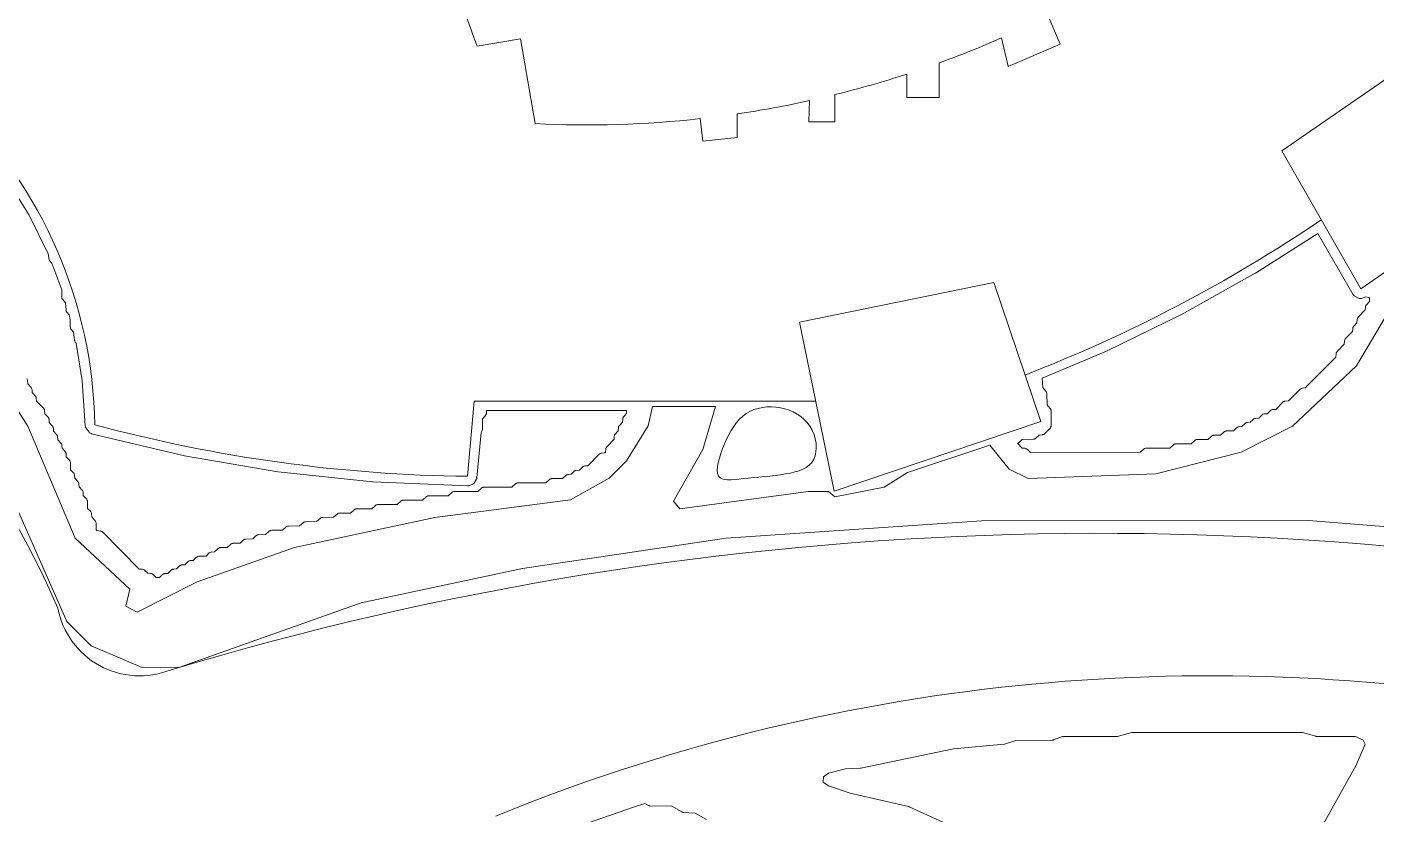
# Model space of a CAD drawing. Header units: inches. Extents: x 36 to 81.1, y 17.3 to 55.9.
# Drawn here: x 50.72 to 59.15, y 30.96 to 35.88 of the extents above; entities that cross this region are included whole.
import ezdxf

# ---------------------------------------------------------------- set-up
doc = ezdxf.new("R2010")
doc.units = ezdxf.units.IN
for name, color, linetype, lineweight in [('01_ORIGINAL_CAD', 7, 'Continuous', 20), ('02_APPROVED_PDF_OUTLINES', 7, 'Continuous', 15), ('03_ADDED_AREAS_SAME_COMPOSITION', 7, 'Continuous', 15), ('04_APPROVED_PERIMETER', 7, 'Continuous', 15)]:
    doc.layers.add(name, color=color, linetype=linetype, lineweight=lineweight)

msp = doc.modelspace()

# ---------------------------------------------------------------- linework, layer by layer
at = {"layer": '01_ORIGINAL_CAD'}
for points in [[(59.9983, 35.3223), (60.235, 35.0586), (61.8312, 36.8162), (61.9333, 37.4176, -0.214593), (63.5216, 35.6018, 0.212382), (64.1876, 33.5175, -0.642649), (62.1657, 32.1496, 0.132984), (51.6147, 31.858, -0.471407), (50.9129, 32.2446)], [(54.9286, 35.3065, -0.040089), (53.8973, 35.2756), (53.8052, 35.8063)], [(56.8117, 35.8113, -0.016254), (56.4229, 35.6554, -0.016254)], [(56.2206, 35.5856, -0.018166), (55.7705, 35.4566, -0.018166)], [(50.2735, 35.4003, -0.198705), (51.1432, 33.3921, 0.063223), (53.4732, 33.0698)], [(55.6105, 35.4191, -0.017778), (55.1599, 35.3363, -0.017778)], [(56.9594, 33.703, 0.056142), (58.8111, 34.6734)], [(53.6498, 30.945, -0.14301), (60.2429, 31.6303, -0.286424), (65.3601, 28.4306), (66.4807, 23.8898, -0.272091), (64.8996, 18.9541), (63.6613, 17.5325)]]:
    msp.add_lwpolyline(points, format="xyb", dxfattribs=at)
for points in [[(56.8117, 35.8113), (56.8528, 35.6336), (57.1795, 35.7726), (57.1045, 35.9487)], [(53.8052, 35.8063), (53.533, 35.7591)], [(53.8052, 35.8063), (53.8052, 35.8063)], [(58.564, 35.1056), (59.0582, 34.2414), (60.235, 35.0586), (59.5701, 35.7993), (58.564, 35.1056)], [(56.2206, 35.5856), (56.2206, 35.4387), (56.4229, 35.4387), (56.4229, 35.6554)], [(55.6105, 35.4191), (55.6079, 35.2876), (55.7705, 35.2876), (55.7705, 35.4566)], [(54.9286, 35.3065), (54.9443, 35.1648), (55.1599, 35.189), (55.1599, 35.3363)], [(53.5155, 33.5403), (53.4732, 33.0698)], [(53.5155, 33.5403), (55.6505, 33.5403)]]:
    msp.add_lwpolyline(points, dxfattribs=at)
msp.add_lwpolyline([(55.5495, 34.0342), (56.7635, 34.2825), (57.0577, 33.4124), (55.766, 32.9757)], close=True, dxfattribs=at)
for centre, radius, start, end in [((48.3626, 33.9743), 5.4698, 19.0436, 27.66091), ((44.9959, 29.643), 6.4637, 23.73402, 72.54294)]:
    msp.add_arc(centre, radius, start, end, dxfattribs=at)
at = {"layer": '02_APPROVED_PDF_OUTLINES'}
msp.add_lwpolyline([(50.5879, 34.9364), (50.7321, 34.7037), (50.8517, 34.4608), (50.8579, 34.4259), (50.8588, 34.4226), (50.86, 34.4194), (50.8617, 34.4164), (50.8638, 34.4137), (50.874, 34.4022), (50.9364, 34.2363), (50.9368, 34.1914), (50.9371, 34.1879), (50.9378, 34.1844), (50.9391, 34.1811), (50.9408, 34.178), (50.9429, 34.1752), (50.9608, 34.1545), (50.9635, 34.1095), (50.9639, 34.1064), (50.9647, 34.1034), (50.9658, 34.1005), (50.9673, 34.0978), (50.9691, 34.0952), (50.9822, 34.0793), (50.9899, 34.0506), (50.9902, 34.0035), (50.9905, 34.0001), (50.9912, 33.9967), (50.9924, 33.9935), (50.9941, 33.9904), (50.9961, 33.9876), (51.0107, 33.9703), (51.0171, 33.92), (51.0177, 33.9171), (51.0186, 33.9143), (51.0198, 33.9116), (51.0213, 33.9091), (51.026, 33.9023), (51.0649, 33.6675), (51.0837, 33.3847), (51.0842, 33.3811), (51.0852, 33.3776), (51.0868, 33.3743), (51.0888, 33.3712), (51.1088, 33.3451), (51.111, 33.3425), (51.1136, 33.3403), (51.1165, 33.3384), (51.1196, 33.337), (51.1229, 33.3359), (51.7033, 33.198), (51.7049, 33.1977), (52.2879, 33.0981), (52.2895, 33.0979), (52.8798, 33.0352), (52.8814, 33.0351), (53.474, 33.0099), (53.4776, 33.01), (53.4811, 33.0106), (53.4845, 33.0117), (53.5057, 33.0203), (53.5087, 33.0217), (53.5115, 33.0236), (53.514, 33.0258), (53.5162, 33.0283), (53.518, 33.0311), (53.5294, 33.051), (53.5309, 33.0542), (53.532, 33.0576), (53.5326, 33.0611), (53.558, 33.3428), (53.5632, 33.3523), (53.5646, 33.3551), (53.5655, 33.3581), (53.5661, 33.3612), (53.5663, 33.3643), (53.5665, 33.4292), (53.5849, 33.4491), (53.5868, 33.4514), (53.5884, 33.4539), (53.5897, 33.4566), (53.5907, 33.4595), (53.5913, 33.4624), (53.5916, 33.4654), (53.592, 33.4803), (54.4683, 33.4803), (54.4683, 33.4619), (54.4514, 33.4444), (54.4492, 33.4418), (54.4473, 33.4389), (54.4459, 33.4358), (54.4449, 33.4325), (54.4444, 33.4291), (54.4427, 33.4087), (54.4232, 33.3877), (54.421, 33.385), (54.4192, 33.382), (54.4178, 33.3787), (54.4169, 33.3753), (54.4165, 33.3718), (54.4158, 33.3546), (54.3967, 33.334), (54.3945, 33.3313), (54.3927, 33.3283), (54.3914, 33.325), (54.3905, 33.3216), (54.3901, 33.3181), (54.3894, 33.3013), (54.3456, 33.2565), (54.3434, 33.2539), (54.3415, 33.251), (54.3401, 33.2479), (54.3391, 33.2446), (54.3386, 33.2412), (54.3369, 33.2212), (54.3319, 33.2162), (54.3124, 33.2144), (54.3089, 33.2138), (54.3056, 33.2128), (54.3024, 33.2113), (54.2995, 33.2094), (54.2969, 33.2071), (54.2264, 33.136), (54.2101, 33.1353), (54.2065, 33.1349), (54.2031, 33.134), (54.1998, 33.1325), (54.1967, 33.1307), (54.194, 33.1284), (54.1733, 33.1087), (54.1533, 33.1069), (54.1499, 33.1064), (54.1466, 33.1054), (54.1434, 33.1039), (54.1405, 33.102), (54.1379, 33.0997), (54.1204, 33.0823), (54.104, 33.0815), (54.1005, 33.0811), (54.097, 33.0802), (54.0937, 33.0788), (54.0907, 33.0769), (54.0879, 33.0747), (54.0681, 33.0558), (54.0017, 33.0555), (53.9987, 33.0553), (53.9958, 33.0548), (53.9929, 33.0538), (53.9901, 33.0526), (53.9876, 33.051), (53.9852, 33.0492), (53.9625, 33.0289), (53.7895, 33.0285), (53.7865, 33.0283), (53.7835, 33.0278), (53.7806, 33.0269), (53.7779, 33.0256), (53.7753, 33.024), (53.7729, 33.0222), (53.7502, 33.0019), (53.5772, 33.0015), (53.5742, 33.0013), (53.5712, 33.0008), (53.5683, 32.9999), (53.5656, 32.9986), (53.563, 32.997), (53.5606, 32.9952), (53.5379, 32.9749), (53.3914, 32.9745), (53.3884, 32.9743), (53.3854, 32.9738), (53.3825, 32.9729), (53.3798, 32.9716), (53.3772, 32.9701), (53.3748, 32.9682), (53.3521, 32.9479), (53.2322, 32.9476), (53.2292, 32.9474), (53.2262, 32.9468), (53.2233, 32.9459), (53.2206, 32.9447), (53.218, 32.9431), (53.2156, 32.9412), (53.1929, 32.921), (53.073, 32.9206), (53.07, 32.9204), (53.067, 32.9199), (53.0641, 32.919), (53.0614, 32.9177), (53.0588, 32.9161), (53.0564, 32.9143), (53.0337, 32.894), (52.9138, 32.8936), (52.9107, 32.8935), (52.9078, 32.8929), (52.9049, 32.892), (52.9021, 32.8907), (52.8996, 32.8892), (52.8972, 32.8873), (52.8745, 32.867), (52.7811, 32.8667), (52.7781, 32.8665), (52.7751, 32.866), (52.7722, 32.8651), (52.7695, 32.8638), (52.7669, 32.8622), (52.7645, 32.8604), (52.7418, 32.8401), (52.6749, 32.8398), (52.6719, 32.8396), (52.669, 32.839), (52.6661, 32.8381), (52.6633, 32.8369), (52.6608, 32.8353), (52.6584, 32.8334), (52.6357, 32.8132), (52.5688, 32.8129), (52.5658, 32.8127), (52.5628, 32.8121), (52.56, 32.8112), (52.5572, 32.81), (52.5546, 32.8084), (52.5523, 32.8065), (52.5295, 32.7863), (52.4627, 32.7859), (52.4597, 32.7858), (52.4567, 32.7852), (52.4538, 32.7843), (52.4511, 32.783), (52.4485, 32.7815), (52.4461, 32.7796), (52.4233, 32.7592), (52.3534, 32.7582), (52.3503, 32.7579), (52.3473, 32.7573), (52.3444, 32.7563), (52.3416, 32.7549), (52.339, 32.7533), (52.3366, 32.7513), (52.3168, 32.7324), (52.2504, 32.7321), (52.2474, 32.7319), (52.2444, 32.7314), (52.2416, 32.7304), (52.2388, 32.7292), (52.2363, 32.7276), (52.2339, 32.7258), (52.211, 32.7053), (52.1675, 32.7043), (52.1645, 32.7041), (52.1615, 32.7034), (52.1586, 32.7024), (52.1558, 32.7011), (52.1532, 32.6994), (52.1509, 32.6974), (52.1309, 32.6784), (52.088, 32.6774), (52.0849, 32.6772), (52.0819, 32.6765), (52.079, 32.6755), (52.0762, 32.6742), (52.0736, 32.6725), (52.0713, 32.6705), (52.0513, 32.6515), (52.0084, 32.6505), (52.0053, 32.6503), (52.0023, 32.6496), (51.9994, 32.6486), (51.9966, 32.6473), (51.9941, 32.6456), (51.9917, 32.6436), (51.9717, 32.6246), (51.9288, 32.6236), (51.9257, 32.6234), (51.9227, 32.6227), (51.9198, 32.6217), (51.9171, 32.6204), (51.9145, 32.6187), (51.9121, 32.6167), (51.8915, 32.5971), (51.8715, 32.5953), (51.8681, 32.5947), (51.8647, 32.5937), (51.8616, 32.5922), (51.8587, 32.5903), (51.8561, 32.5881), (51.8388, 32.5708), (51.7962, 32.5699), (51.7931, 32.5696), (51.7901, 32.569), (51.7872, 32.568), (51.7844, 32.5666), (51.7819, 32.5649), (51.7795, 32.563), (51.7593, 32.5437), (51.7426, 32.543), (51.739, 32.5425), (51.7356, 32.5416), (51.7323, 32.5402), (51.7292, 32.5384), (51.7265, 32.5361), (51.7063, 32.5168), (51.6895, 32.5161), (51.686, 32.5157), (51.6825, 32.5147), (51.6792, 32.5133), (51.6762, 32.5115), (51.6734, 32.5092), (51.6532, 32.49), (51.6365, 32.4892), (51.633, 32.4888), (51.6295, 32.4879), (51.6262, 32.4865), (51.6232, 32.4846), (51.6204, 32.4823), (51.5997, 32.4626), (51.5797, 32.4608), (51.5763, 32.4603), (51.573, 32.4593), (51.5699, 32.4578), (51.567, 32.4559), (51.5643, 32.4536), (51.5473, 32.4366), (51.527, 32.4366), (51.5072, 32.4554), (51.5044, 32.4577), (51.5014, 32.4595), (51.4981, 32.4609), (51.4946, 32.4618), (51.4911, 32.4623), (51.4743, 32.463), (51.454, 32.4822), (51.4513, 32.4845), (51.4482, 32.4863), (51.4449, 32.4877), (51.4415, 32.4886), (51.4379, 32.4891), (51.4216, 32.4898), (51.1936, 32.7198), (51.1912, 32.7219), (51.1885, 32.7237), (51.1856, 32.7252), (51.1825, 32.7262), (51.1794, 32.7269), (51.1567, 32.7301), (51.1519, 32.7349), (51.1516, 32.7752), (51.1514, 32.7787), (51.1506, 32.7822), (51.1493, 32.7855), (51.1476, 32.7886), (51.1455, 32.7915), (51.1245, 32.8154), (51.1227, 32.8362), (51.1221, 32.8396), (51.1212, 32.8429), (51.1197, 32.846), (51.1179, 32.8489), (51.1157, 32.8515), (51.0984, 32.8691), (51.0974, 32.9125), (51.0972, 32.9155), (51.0966, 32.9185), (51.0956, 32.9214), (51.0943, 32.9241), (51.0927, 32.9267), (51.0907, 32.929), (51.0715, 32.9496), (51.0708, 32.9667), (51.0704, 32.9702), (51.0695, 32.9736), (51.0681, 32.9769), (51.0663, 32.9799), (51.0641, 32.9827), (51.0449, 33.0032), (51.0441, 33.0204), (51.0437, 33.0239), (51.0428, 33.0273), (51.0415, 33.0306), (51.0397, 33.0336), (51.0374, 33.0363), (51.0178, 33.0573), (51.016, 33.0777), (51.0155, 33.0811), (51.0145, 33.0844), (51.0131, 33.0875), (51.0113, 33.0904), (51.009, 33.093), (50.9918, 33.1106), (50.9908, 33.154), (50.9906, 33.157), (50.9899, 33.16), (50.989, 33.1629), (50.9877, 33.1656), (50.986, 33.1682), (50.9841, 33.1705), (50.9649, 33.191), (50.9641, 33.2082), (50.9637, 33.2117), (50.9628, 33.2151), (50.9615, 33.2184), (50.9597, 33.2214), (50.9574, 33.2242), (50.9383, 33.2447), (50.9375, 33.2619), (50.9371, 33.2654), (50.9362, 33.2688), (50.9348, 33.272), (50.933, 33.2751), (50.9308, 33.2778), (50.9116, 33.2984), (50.9109, 33.3155), (50.9104, 33.319), (50.9095, 33.3224), (50.9082, 33.3257), (50.9064, 33.3287), (50.9041, 33.3315), (50.885, 33.352), (50.8842, 33.3692), (50.8838, 33.3727), (50.8829, 33.3761), (50.8815, 33.3794), (50.8797, 33.3824), (50.8775, 33.3851), (50.8583, 33.4057), (50.8576, 33.4228), (50.8572, 33.4264), (50.8563, 33.4298), (50.8549, 33.433), (50.8531, 33.436), (50.8509, 33.4388), (50.8313, 33.4598), (50.8295, 33.4802), (50.8289, 33.4836), (50.8279, 33.4869), (50.8265, 33.49), (50.8246, 33.4929), (50.8224, 33.4955), (50.7784, 33.5402), (50.7777, 33.557), (50.7773, 33.5605), (50.7764, 33.5639), (50.775, 33.5672), (50.7732, 33.5702), (50.771, 33.5729), (50.7518, 33.5935), (50.751, 33.6106), (50.7506, 33.6142), (50.7497, 33.6176), (50.7484, 33.6208), (50.7465, 33.6239), (50.7443, 33.6266), (50.7247, 33.6476), (50.7229, 33.668), (50.7224, 33.6714), (50.7214, 33.6747), (50.72, 33.6778), (50.7181, 33.6807)], dxfattribs=at)
msp.add_lwpolyline([(56.9111, 33.2764), (56.9124, 33.2766), (56.9155, 33.2777), (56.9184, 33.2791), (56.9212, 33.2809), (56.9236, 33.2831), (56.9408, 33.3002), (57.0099, 33.3013), (57.013, 33.3015), (57.016, 33.3022), (57.019, 33.3032), (57.0218, 33.3045), (57.0244, 33.3062), (57.0267, 33.3082), (57.0474, 33.3279), (57.0674, 33.3297), (57.0703, 33.3301), (57.0732, 33.3309), (57.076, 33.3321), (57.0786, 33.3335), (57.0811, 33.3353), (57.0832, 33.3373), (57.1152, 33.371), (57.1172, 33.3734), (57.1189, 33.376), (57.1203, 33.3788), (57.1213, 33.3818), (57.1219, 33.3849), (57.1221, 33.388), (57.1228, 33.4771), (57.1226, 33.4801), (57.1221, 33.4831), (57.1212, 33.486), (57.12, 33.4888), (57.1185, 33.4914), (57.1166, 33.4938), (57.0964, 33.5168), (57.096, 33.5848), (57.0958, 33.5884), (57.095, 33.5918), (57.0937, 33.5952), (57.092, 33.5983), (57.0899, 33.6011), (57.0693, 33.6247), (57.0664, 33.683), (57.4673, 33.8519), (57.4686, 33.8525), (57.9406, 34.0833), (57.9418, 34.0839), (58.3985, 34.3398), (58.3997, 34.3405), (58.7903, 34.589), (59.008, 34.2087), (59.0098, 34.2059), (59.012, 34.2034), (59.0146, 34.2012), (59.0174, 34.1994), (59.0433, 34.1847), (59.0463, 34.1832), (59.0496, 34.1822), (59.053, 34.1816), (59.0564, 34.1815), (59.0598, 34.1818), (59.0631, 34.1826), (59.0905, 34.1913), (59.1075, 34.1889), (59.1122, 34.1841), (59.1122, 34.1629), (59.0936, 34.1428), (59.0913, 34.14), (59.0895, 34.137), (59.0882, 34.1337), (59.0873, 34.1303), (59.0869, 34.1268), (59.0862, 34.11), (59.0424, 34.0653), (59.0402, 34.0626), (59.0383, 34.0597), (59.0369, 34.0566), (59.0359, 34.0533), (59.0354, 34.0499), (59.0337, 34.0295), (59.0142, 34.0085), (59.012, 34.0058), (59.0102, 34.0027), (59.0088, 33.9995), (59.0079, 33.996), (59.0075, 33.9925), (59.0068, 33.9757), (58.9631, 33.931), (58.9608, 33.9284), (58.959, 33.9255), (58.9575, 33.9223), (58.9565, 33.919), (58.956, 33.9156), (58.9543, 33.8956), (58.9101, 33.8504), (58.9079, 33.8478), (58.906, 33.8449), (58.9046, 33.8418), (58.9036, 33.8385), (58.9031, 33.8351), (58.9014, 33.8151), (58.711, 33.6221), (58.6914, 33.6203), (58.688, 33.6197), (58.6846, 33.6187), (58.6815, 33.6172), (58.6786, 33.6153), (58.6759, 33.613), (58.605, 33.5415), (58.5854, 33.5397), (58.582, 33.5391), (58.5786, 33.5381), (58.5755, 33.5366), (58.5725, 33.5347), (58.5699, 33.5324), (58.5259, 33.4882), (58.5096, 33.4874), (58.506, 33.487), (58.5026, 33.4861), (58.4993, 33.4847), (58.4962, 33.4828), (58.4935, 33.4806), (58.4733, 33.4613), (58.4566, 33.4606), (58.453, 33.4601), (58.4496, 33.4592), (58.4463, 33.4578), (58.4432, 33.456), (58.4404, 33.4537), (58.4198, 33.434), (58.3998, 33.4322), (58.3964, 33.4316), (58.3931, 33.4306), (58.3899, 33.4292), (58.387, 33.4273), (58.3844, 33.425), (58.3669, 33.4075), (58.3505, 33.4068), (58.3469, 33.4064), (58.3435, 33.4055), (58.3402, 33.4041), (58.3371, 33.4022), (58.3344, 33.3999), (58.3142, 33.3807), (58.2974, 33.3799), (58.2939, 33.3795), (58.2904, 33.3786), (58.2871, 33.3772), (58.2841, 33.3753), (58.2813, 33.373), (58.2614, 33.354), (58.2184, 33.353), (58.2154, 33.3528), (58.2124, 33.3521), (58.2094, 33.3511), (58.2067, 33.3498), (58.2041, 33.3481), (58.2018, 33.3461), (58.1818, 33.3271), (58.1388, 33.3261), (58.1358, 33.3259), (58.1328, 33.3252), (58.1299, 33.3242), (58.1271, 33.3229), (58.1245, 33.3212), (58.1222, 33.3192), (58.1024, 33.3004), (58.036, 33.3001), (58.033, 33.2999), (58.03, 33.2993), (58.0272, 33.2984), (58.0244, 33.2972), (58.0219, 33.2956), (58.0195, 33.2938), (57.9967, 33.2735), (57.9034, 33.2731), (57.9003, 33.273), (57.8974, 33.2724), (57.8945, 33.2715), (57.8918, 33.2702), (57.8892, 33.2687), (57.8868, 33.2668), (57.8641, 33.2466), (57.7176, 33.2462), (57.7146, 33.246), (57.7116, 33.2454), (57.7088, 33.2445), (57.706, 33.2433), (57.7034, 33.2417), (57.7011, 33.2398), (57.6783, 33.2196), (56.9937, 33.2191), (56.9738, 33.2379), (56.9711, 33.2401), (56.968, 33.242), (56.9647, 33.2434), (56.9613, 33.2443), (56.9577, 33.2447), (56.9414, 33.2454), (56.9111, 33.276)], close=True, dxfattribs=at)
msp.add_open_spline([(55.0427, 33.071), (55.0202, 33.1068), (55.047, 33.1938), (55.0805, 33.2727), (55.1139, 33.3515), (55.154, 33.4222), (55.216, 33.4626), (55.3347, 33.5399), (55.5339, 33.5063), (55.6143, 33.384), (55.6567, 33.3194), (55.6661, 33.2301), (55.6378, 33.1748), (55.6097, 33.1197), (55.5442, 33.0983), (55.4624, 33.0844), (55.3795, 33.0704), (55.2798, 33.064), (55.1969, 33.0555), (55.1233, 33.0479), (55.0629, 33.0386), (55.0427, 33.071)], degree=3, knots=[0, 0, 0, 0, 0.127536, 0.127536, 0.127536, 0.25493, 0.25493, 0.25493, 0.498576, 0.498576, 0.498576, 0.627225, 0.627225, 0.627225, 0.755288, 0.755288, 0.755288, 0.884964, 0.884964, 0.884964, 1, 1, 1, 1], dxfattribs=at)
at = {"layer": '03_ADDED_AREAS_SAME_COMPOSITION'}
for points in [[(56.5367, 30.8643), (56.2342, 31.0026), (56.2318, 31.0035), (56.2294, 31.0042), (55.865, 31.0882), (55.7312, 31.1339), (55.6974, 31.1573), (55.6993, 31.19), (55.7303, 31.2123), (55.8369, 31.2407), (55.929, 31.2442), (55.9332, 31.2447), (56.5118, 31.3658), (56.8303, 31.3943), (56.8331, 31.3947), (56.8359, 31.3955), (56.9019, 31.4174), (57.1282, 31.4192), (57.1311, 31.4194), (57.134, 31.4199), (57.1368, 31.4208), (57.1925, 31.4416), (57.536, 31.4425), (57.5395, 31.4428), (57.5429, 31.4435), (57.6262, 31.4674), (58.6928, 31.4674), (58.7762, 31.4435), (58.7795, 31.4428), (58.7829, 31.4425), (59.0254, 31.4416), (59.0732, 31.4191), (59.0853, 31.3935), (59.0281, 31.2626), (58.5314, 30.3686)], [(54.1279, 30.8676), (54.5176, 31.0029), (54.5829, 31.023), (54.6012, 31.0126), (54.604, 31.0112), (54.607, 31.0102), (54.6101, 31.0095), (54.6133, 31.0093), (54.7514, 31.0075), (54.813, 30.9709), (54.8156, 30.9695), (54.8185, 30.9684), (54.8214, 30.9677), (54.8244, 30.9674), (54.8974, 30.9635), (54.9668, 30.924)]]:
    msp.add_lwpolyline(points, dxfattribs=at)
at = {"layer": '04_APPROVED_PERIMETER'}
for points in [[(50.2449, 34.1341), (50.7241, 33.3829), (51.02, 32.6832), (51.3632, 32.3635), (51.3379, 32.2566), (51.4079, 32.2208), (51.7825, 32.4086), (52.3926, 32.6238), (53.2682, 32.8124), (54.1169, 32.9215), (54.3582, 33.0573), (54.4664, 33.1666), (54.6019, 33.3863), (54.6294, 33.5053), (55.0241, 33.5053), (54.945, 33.2374), (54.7609, 32.9147), (54.8014, 32.8672), (55.6038, 32.9752), (55.7304, 32.9753), (55.7704, 32.941), (56.0782, 33.0026), (56.2249, 33.0939), (56.7384, 33.2649), (56.8607, 33.1147), (56.9777, 33.0567), (57.7769, 33.0844), (58.3104, 33.2199), (58.6312, 33.3826), (59.0309, 33.7605), (59.2723, 34.1682)], [(60.0605, 32.6861), (58.7301, 32.7928), (56.6862, 32.7912), (55.0908, 32.6824), (53.8171, 32.4936), (52.8088, 32.2781), (51.6744, 31.8749), (51.4384, 31.8747), (51.1197, 32.0087), (50.9688, 32.1608), (50.5664, 33.0752)]]:
    msp.add_lwpolyline(points, dxfattribs=at)

doc.saveas('drawing.dxf')
